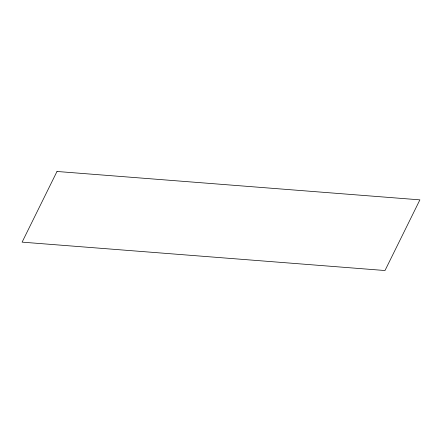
<?xml version="1.0" encoding="UTF-8"?>
<svg xmlns="http://www.w3.org/2000/svg" width="442" height="442" viewBox="0 0 442 442"><rect width="100%" height="100%" fill="white"/><g stroke="black" fill="none" stroke-linecap="round" stroke-linejoin="round"><path stroke-width="0.66" d="M57.001 171.474L22.1 242.144L384.999 270.526L419.9 199.856L57.001 171.474"/></g></svg>
